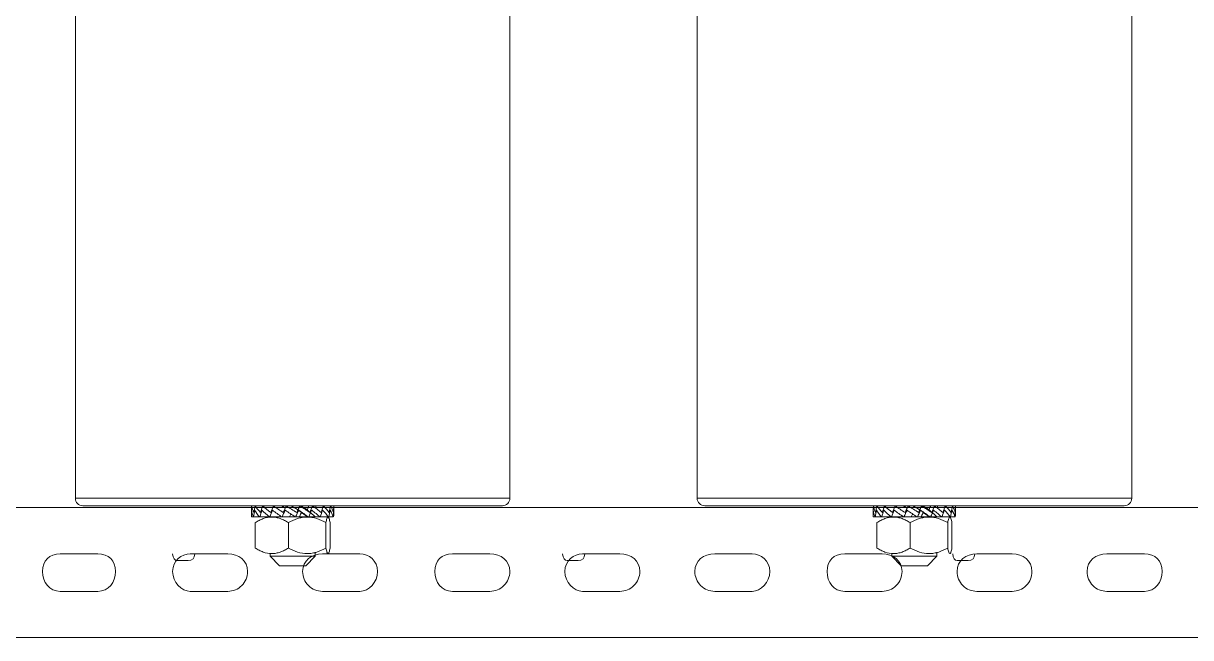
# Model space of a CAD drawing. Header units: millimetres. Extents: x 1004 to 59588, y 686 to 38112.
# Drawn here: x 44105.5 to 44417.1, y 36185.1 to 36349 of the extents above; entities that cross this region are included whole.
import ezdxf

# ---------------------------------------------------------------- set-up
doc = ezdxf.new("R2010")
doc.units = ezdxf.units.MM
doc.layers.add('PDF4_Geometry', color=7, linetype='Continuous')

msp = doc.modelspace()

# ---------------------------------------------------------------- linework, layer by layer
at = {"color": 7, "linetype": 'Continuous', "lineweight": 15}
for p, q in [((44119.36, 36483.8), (44119.36, 36222.3)), ((44235.36, 36222.3), (44235.36, 36483.8)), ((44285.36, 36483.8), (44285.36, 36222.3)), ((44401.36, 36222.3), (44401.36, 36483.8)), ((44121.36, 36220.3), (44233.36, 36220.3)), ((44167.17, 36220.3), (44166.41, 36220.25)), ((44168.08, 36220.3), (44167.34, 36220.25)), ((44170, 36220.3), (44169.36, 36220.25)), ((44172.72, 36220.3), (44172.24, 36220.25)), ((44175.94, 36220.3), (44175.68, 36220.25)), ((44179.3, 36220.25), (44179.32, 36220.3)), ((44182.48, 36220.3), (44182.71, 36220.25)), ((44185.09, 36220.3), (44185.54, 36220.25)), ((44186.86, 36220.3), (44187.49, 36220.25)), ((44187.6, 36220.3), (44188.34, 36220.25)), ((44287.36, 36220.3), (44399.36, 36220.3)), ((44333.17, 36220.3), (44332.41, 36220.25)), ((44334.08, 36220.3), (44333.34, 36220.25)), ((44336, 36220.3), (44335.36, 36220.25)), ((44338.72, 36220.3), (44338.24, 36220.25)), ((44341.94, 36220.3), (44341.68, 36220.25)), ((44345.3, 36220.25), (44345.32, 36220.3)), ((44348.48, 36220.3), (44348.71, 36220.25)), ((44351.09, 36220.3), (44351.54, 36220.25)), ((44352.86, 36220.3), (44353.49, 36220.25)), ((44353.6, 36220.3), (44354.34, 36220.25)), ((44166.36, 36218.62), (44166.36, 36217.53)), ((44166.9, 36217.3), (44166.36, 36217.3)), ((44166.9, 36217.3), (44166.93, 36217.3)), ((44168.56, 36217.3), (44166.93, 36217.3)), ((44168.56, 36217.3), (44168.62, 36217.3)), ((44171.18, 36217.3), (44168.62, 36217.3)), ((44171.18, 36217.3), (44171.26, 36217.3)), ((44173.96, 36217.3), (44171.26, 36217.3)), ((44174.47, 36217.3), (44174.56, 36217.3)), ((44176.5, 36217.3), (44174.56, 36217.3)), ((44178.07, 36217.3), (44178.17, 36217.3)), ((44179.12, 36217.3), (44178.17, 36217.3)), ((44178.82, 36219.3), (44178.49, 36218.5)), ((44178.82, 36219.3), (44178.62, 36219.3)), ((44178.82, 36219.3), (44178.82, 36219.3)), ((44179.94, 36218.3), (44179.01, 36219.1)), ((44179.61, 36218.3), (44179.94, 36218.3)), ((44179.99, 36218.3), (44179.94, 36218.3)), ((44181.17, 36219.3), (44181.12, 36219.3)), ((44181.17, 36219.3), (44181.98, 36218.5)), ((44181.3, 36219.3), (44181.17, 36219.3)), ((44181.41, 36217.3), (44181.6, 36217.3)), ((44181.6, 36217.3), (44181.69, 36217.3)), ((44182.3, 36218.3), (44182.11, 36218.3)), ((44183.36, 36217.3), (44183.36, 36217.37)), ((44183.43, 36217.3), (44184.67, 36217.3)), ((44184.67, 36217.3), (44184.74, 36217.3)), ((44184.8, 36217.3), (44186.94, 36217.3)), ((44186.94, 36217.3), (44186.99, 36217.3)), ((44186.99, 36217.3), (44188.18, 36217.3)), ((44188.18, 36217.3), (44188.2, 36217.3)), ((44188.36, 36218.37), (44188.36, 36219.75)), ((44332.36, 36218.62), (44332.36, 36217.53)), ((44332.9, 36217.3), (44332.36, 36217.3)), ((44332.9, 36217.3), (44332.93, 36217.3)), ((44334.56, 36217.3), (44332.93, 36217.3)), ((44334.56, 36217.3), (44334.62, 36217.3)), ((44337.18, 36217.3), (44334.62, 36217.3)), ((44337.18, 36217.3), (44337.26, 36217.3)), ((44339.96, 36217.3), (44337.26, 36217.3)), ((44340.47, 36217.3), (44340.56, 36217.3)), ((44342.5, 36217.3), (44340.56, 36217.3)), ((44344.07, 36217.3), (44344.17, 36217.3)), ((44345.12, 36217.3), (44344.17, 36217.3)), ((44344.82, 36219.3), (44344.49, 36218.5)), ((44344.82, 36219.3), (44344.62, 36219.3)), ((44344.82, 36219.3), (44344.82, 36219.3)), ((44345.94, 36218.3), (44345.01, 36219.1)), ((44345.61, 36218.3), (44345.94, 36218.3)), ((44345.99, 36218.3), (44345.94, 36218.3)), ((44347.17, 36219.3), (44347.12, 36219.3)), ((44347.17, 36219.3), (44347.98, 36218.5)), ((44347.3, 36219.3), (44347.17, 36219.3)), ((44347.41, 36217.3), (44347.6, 36217.3)), ((44347.6, 36217.3), (44347.69, 36217.3)), ((44348.3, 36218.3), (44348.11, 36218.3)), ((44349.36, 36217.3), (44349.36, 36217.37)), ((44349.43, 36217.3), (44350.67, 36217.3)), ((44350.67, 36217.3), (44350.74, 36217.3)), ((44350.8, 36217.3), (44352.94, 36217.3)), ((44352.94, 36217.3), (44352.99, 36217.3)), ((44352.99, 36217.3), (44354.18, 36217.3)), ((44354.18, 36217.3), (44354.2, 36217.3)), ((44354.36, 36218.37), (44354.36, 36219.75)), ((44167.35, 36209), (44167.35, 36215.8)), ((44176.23, 36209), (44176.23, 36215.8)), ((44186.24, 36209), (44186.24, 36215.8)), ((44187.38, 36209), (44187.38, 36215.8)), ((44333.35, 36209), (44333.35, 36215.8)), ((44342.23, 36209), (44342.23, 36215.8)), ((44352.24, 36209), (44352.24, 36215.8)), ((44353.38, 36209), (44353.38, 36215.8)), ((44171.36, 36207.59), (44171.36, 36206.8)), ((44183.36, 36206.8), (44183.36, 36207.88)), ((44337.36, 36207.59), (44337.36, 36206.8)), ((44349.36, 36206.8), (44349.36, 36207.88)), ((44171.36, 36206.8), (44173.86, 36204.3)), ((44171.36, 36206.8), (44177.36, 36206.8)), ((44177.36, 36206.8), (44183.36, 36206.8)), ((44180.86, 36204.3), (44183.36, 36206.8)), ((44337.36, 36206.8), (44339.86, 36204.3)), ((44337.36, 36206.8), (44343.36, 36206.8)), ((44343.36, 36206.8), (44349.36, 36206.8)), ((44346.86, 36204.3), (44349.36, 36206.8)), ((44177.36, 36204.3), (44173.86, 36204.3)), ((44180.86, 36204.3), (44177.36, 36204.3)), ((44343.36, 36204.3), (44339.86, 36204.3)), ((44346.86, 36204.3), (44343.36, 36204.3))]:
    msp.add_line(p, q, dxfattribs=at)
at = {"color": 8, "linetype": 'Continuous', "lineweight": 15}
for p, q in [((44119.36, 36222.3), (44235.36, 36222.3)), ((44285.36, 36222.3), (44401.36, 36222.3)), ((44174.47, 36217.3), (44173.96, 36217.3)), ((44177.36, 36217.3), (44176.5, 36217.3)), ((44178.17, 36217.3), (44177.36, 36217.3)), ((44181.41, 36217.3), (44179.12, 36217.3)), ((44183.36, 36217.3), (44181.69, 36217.3)), ((44340.47, 36217.3), (44339.96, 36217.3)), ((44343.36, 36217.3), (44342.5, 36217.3)), ((44344.17, 36217.3), (44343.36, 36217.3)), ((44347.41, 36217.3), (44345.12, 36217.3)), ((44349.36, 36217.3), (44347.69, 36217.3))]:
    msp.add_line(p, q, dxfattribs=at)
at = {"color": 7, "linetype": 'Continuous', "lineweight": 15}
for centre, start, end in [((44121.36, 36222.3), 180, 270), ((44233.36, 36222.3), 270, 0), ((44287.36, 36222.3), 180, 270), ((44399.36, 36222.3), 270, 0)]:
    msp.add_arc(centre, 2, start, end, dxfattribs=at)
for centre, major_axis, ratio, start_param, end_param in [((44177.36, 36216.38), (-0.97, 23.69), 0.462571, 1.387682, 1.462394), ((44177.36, 36222.38), (10.88, 2.53), 0.650729, 3.085785, 3.341767), ((44177.36, 36216.38), (3.53, 23.64), 0.44068, 1.472425, 1.547137), ((44177.36, 36222.38), (10.93, -1.86), 0.666221, 3.679966, 3.935948), ((44177.36, 36216.38), (7.08, 23.56), 0.357529, 1.513679, 1.588391), ((44177.36, 36222.38), (10.69, -4.89), 0.534402, 4.137246, 4.393228), ((44177.36, 36216.38), (9.37, 23.58), 0.244422, 1.5035, 1.578212), ((44177.36, 36222.38), (10.74, -6.38), 0.369196, 4.444154, 4.700136), ((44177.36, 36222.38), (7.81, -4.64), 0.369196, 4.547592, 4.680327), ((44177.36, 36216.38), (10.62, 23.66), 0.121034, 1.460973, 1.535685), ((44177.36, 36222.38), (10.9, -7.17), 0.207486, 4.694514, 4.950496), ((44177.36, 36222.38), (7.93, -5.21), 0.207486, 4.797952, 5.006247), ((44177.36, 36216.38), (11, 23.69), 0.004998, 4.804107, 4.878819), ((44177.36, 36216.38), (8, 17.23), 0.004998, 4.884961, 4.944187), ((44177.36, 36222.38), (10.99, -7.5), 0.051515, 4.924691, 5.180673), ((44177.36, 36222.38), (8, -5.45), 0.051515, 5.02813, 5.236425), ((44177.36, 36216.38), (7.68, 17.2), 0.130947, 4.941014, 5.00024), ((44177.36, 36216.38), (10.56, 23.65), 0.130947, 4.860161, 4.934873), ((44177.36, 36222.38), (10.97, -7.43), 0.102808, 0.876437, 1.132419), ((44177.36, 36216.38), (6.71, 17.15), 0.253909, 5.004262, 5.040937), ((44177.36, 36216.38), (9.23, 23.57), 0.253909, 4.900857, 4.975569), ((44177.36, 36222.38), (10.85, -6.97), 0.260346, 0.641847, 0.897829), ((44177.36, 36216.38), (6.84, 23.56), 0.365569, 4.907577, 4.982289), ((44177.36, 36222.38), (10.7, -5.99), 0.424161, 0.378648, 0.63463), ((44177.36, 36216.38), (3.2, 23.65), 0.445047, 4.861914, 4.936626), ((44177.36, 36222.38), (10.73, -4.12), 0.585963, 0.221107, 0.291933), ((44343.36, 36216.38), (-0.97, 23.69), 0.462571, 1.387682, 1.462394), ((44343.36, 36222.38), (10.88, 2.53), 0.650729, 3.085785, 3.341767), ((44343.36, 36216.38), (3.53, 23.64), 0.44068, 1.472425, 1.547137), ((44343.36, 36222.38), (10.93, -1.86), 0.666221, 3.679966, 3.935948), ((44343.36, 36216.38), (7.08, 23.56), 0.357529, 1.513679, 1.588391), ((44343.36, 36222.38), (10.69, -4.89), 0.534402, 4.137246, 4.393228), ((44343.36, 36216.38), (9.37, 23.58), 0.244422, 1.5035, 1.578212), ((44343.36, 36222.38), (10.74, -6.38), 0.369196, 4.444154, 4.700136), ((44343.36, 36222.38), (7.81, -4.64), 0.369196, 4.547592, 4.680327), ((44343.36, 36216.38), (10.62, 23.66), 0.121034, 1.460973, 1.535685), ((44343.36, 36222.38), (10.9, -7.17), 0.207486, 4.694514, 4.950496), ((44343.36, 36222.38), (7.93, -5.21), 0.207486, 4.797952, 5.006247), ((44343.36, 36216.38), (11, 23.69), 0.004998, 4.804107, 4.878819), ((44343.36, 36216.38), (8, 17.23), 0.004998, 4.884961, 4.944187), ((44343.36, 36222.38), (10.99, -7.5), 0.051515, 4.924691, 5.180673), ((44343.36, 36222.38), (8, -5.45), 0.051515, 5.02813, 5.236425), ((44343.36, 36216.38), (7.68, 17.2), 0.130947, 4.941014, 5.00024), ((44343.36, 36216.38), (10.56, 23.65), 0.130947, 4.860161, 4.934873), ((44343.36, 36222.38), (10.97, -7.43), 0.102808, 0.876437, 1.132419), ((44343.36, 36216.38), (6.71, 17.15), 0.253909, 5.004262, 5.040937), ((44343.36, 36216.38), (9.23, 23.57), 0.253909, 4.900857, 4.975569), ((44343.36, 36222.38), (10.85, -6.97), 0.260346, 0.641847, 0.897829), ((44343.36, 36216.38), (6.84, 23.56), 0.365569, 4.907577, 4.982289), ((44343.36, 36222.38), (10.7, -5.99), 0.424161, 0.378648, 0.63463), ((44343.36, 36216.38), (3.2, 23.65), 0.445047, 4.861914, 4.936626), ((44343.36, 36222.38), (10.73, -4.12), 0.585963, 0.221107, 0.291933), ((44177.36, 36208.14), (-4.77, 25.51), 0.388584, 1.055072, 1.131763), ((44177.36, 36222.38), (10.68, 5.21), 0.507032, 2.863877, 2.918687), ((44177.36, 36219.8), (11, 0.37), 0.685063, 3.186016, 3.431251), ((44177.36, 36208.14), (-0.61, 25.57), 0.429464, 1.117355, 1.194046), ((44177.36, 36219.8), (10.77, -3.69), 0.610921, 3.745987, 3.991223), ((44177.36, 36208.14), (3.71, 25.53), 0.405564, 1.186526, 1.263216), ((44177.36, 36219.8), (10.68, -5.79), 0.45197, 4.110568, 4.355804), ((44177.36, 36208.14), (7.15, 25.47), 0.32812, 1.219516, 1.296207), ((44177.36, 36219.8), (10.82, -6.87), 0.28687, 4.381119, 4.626355), ((44177.36, 36208.14), (5.2, 18.52), 0.32812, 1.121369, 1.147484), ((44177.36, 36208.14), (9.42, 25.49), 0.222582, 1.20972, 1.286411), ((44177.36, 36219.8), (10.96, -7.41), 0.128158, 4.618016, 4.863251), ((44177.36, 36208.14), (6.85, 18.54), 0.222582, 1.088738, 1.137688), ((44177.36, 36208.14), (10.66, 25.55), 0.106123, 1.17186, 1.248551), ((44177.36, 36219.8), (11, -7.54), 0.026565, 1.19389, 1.439126), ((44177.36, 36208.14), (7.75, 18.58), 0.106123, 1.036881, 1.099828), ((44177.36, 36219.8), (8, -5.48), 0.026565, 1.058376, 1.254644), ((44177.36, 36208.14), (10.99, 25.57), 0.013567, 5.084717, 5.161408), ((44177.36, 36219.8), (7.94, -5.29), 0.182153, 0.830252, 1.02652), ((44177.36, 36219.8), (10.92, -7.28), 0.182153, 0.965766, 1.211002), ((44177.36, 36208.14), (10.46, 25.54), 0.132908, 5.133286, 5.209977), ((44177.36, 36219.8), (10.77, -6.58), 0.343085, 0.720877, 0.966113), ((44177.36, 36208.14), (9.01, 25.48), 0.247824, 5.166278, 5.242969), ((44177.36, 36219.8), (10.67, -5.23), 0.50917, 0.428156, 0.673391), ((44177.36, 36208.14), (6.48, 25.48), 0.348941, 5.167401, 5.244092), ((44177.36, 36219.8), (10.88, -2.53), 0.65343, 0.003678, 0.248914), ((44343.36, 36208.14), (-4.77, 25.51), 0.388584, 1.055072, 1.131763), ((44343.36, 36222.38), (10.68, 5.21), 0.507032, 2.863877, 2.918687), ((44343.36, 36219.8), (11, 0.37), 0.685063, 3.186016, 3.431251), ((44343.36, 36208.14), (-0.61, 25.57), 0.429464, 1.117355, 1.194046), ((44343.36, 36219.8), (10.77, -3.69), 0.610921, 3.745987, 3.991223), ((44343.36, 36208.14), (3.71, 25.53), 0.405564, 1.186526, 1.263216), ((44343.36, 36219.8), (10.68, -5.79), 0.45197, 4.110568, 4.355804), ((44343.36, 36208.14), (7.15, 25.47), 0.32812, 1.219516, 1.296207), ((44343.36, 36219.8), (10.82, -6.87), 0.28687, 4.381119, 4.626355), ((44343.36, 36208.14), (5.2, 18.52), 0.32812, 1.121369, 1.147484), ((44343.36, 36208.14), (9.42, 25.49), 0.222582, 1.20972, 1.286411), ((44343.36, 36219.8), (10.96, -7.41), 0.128158, 4.618016, 4.863251), ((44343.36, 36208.14), (6.85, 18.54), 0.222582, 1.088738, 1.137688), ((44343.36, 36208.14), (10.66, 25.55), 0.106123, 1.17186, 1.248551), ((44343.36, 36219.8), (11, -7.54), 0.026565, 1.19389, 1.439126), ((44343.36, 36208.14), (7.75, 18.58), 0.106123, 1.036881, 1.099828), ((44343.36, 36219.8), (8, -5.48), 0.026565, 1.058376, 1.254644), ((44343.36, 36208.14), (10.99, 25.57), 0.013567, 5.084717, 5.161408), ((44343.36, 36219.8), (7.94, -5.29), 0.182153, 0.830252, 1.02652), ((44343.36, 36219.8), (10.92, -7.28), 0.182153, 0.965766, 1.211002), ((44343.36, 36208.14), (10.46, 25.54), 0.132908, 5.133286, 5.209977), ((44343.36, 36219.8), (10.77, -6.58), 0.343085, 0.720877, 0.966113), ((44343.36, 36208.14), (9.01, 25.48), 0.247824, 5.166278, 5.242969), ((44343.36, 36219.8), (10.67, -5.23), 0.50917, 0.428156, 0.673391), ((44343.36, 36208.14), (6.48, 25.48), 0.348941, 5.167401, 5.244092), ((44343.36, 36219.8), (10.88, -2.53), 0.65343, 0.003678, 0.248914)]:
    msp.add_ellipse(centre, major_axis=major_axis, ratio=ratio, start_param=start_param, end_param=end_param, dxfattribs=at)
for points, knots in [([(44176.23, 36215.8), (44175.88, 36216.01), (44175.53, 36216.21), (44174.81, 36216.57), (44174.44, 36216.73), (44173.7, 36216.99), (44173.33, 36217.09), (44172.75, 36217.2), (44172.56, 36217.23), (44172.18, 36217.26), (44171.98, 36217.27), (44171, 36217.27), (44170.24, 36217.12), (44169.13, 36216.73), (44168.76, 36216.57), (44168.04, 36216.21), (44167.69, 36216.01), (44167.35, 36215.8)], [0, 0, 0, 0, 0.125, 0.125, 0.25, 0.25, 0.375, 0.375, 0.4375, 0.4375, 0.5, 0.5, 0.75, 0.75, 0.875, 0.875, 1, 1, 1, 1]), ([(44176.23, 36215.8), (44177.01, 36216.23), (44177.81, 36216.59), (44179.05, 36216.98), (44179.48, 36217.09), (44180.34, 36217.23), (44180.78, 36217.27), (44182.09, 36217.27), (44182.95, 36217.13), (44184.65, 36216.6), (44185.46, 36216.23), (44186.24, 36215.8)], [0, 0, 0, 0, 0.25, 0.25, 0.375, 0.375, 0.5, 0.5, 0.75, 0.75, 1, 1, 1, 1]), ([(44186.24, 36215.8), (44186.33, 36216.23), (44186.42, 36216.59), (44186.57, 36216.98), (44186.61, 36217.09), (44186.71, 36217.23), (44186.76, 36217.27), (44186.91, 36217.27), (44187.01, 36217.13), (44187.2, 36216.6), (44187.29, 36216.23), (44187.38, 36215.8)], [0, 0, 0, 0, 0.25, 0.25, 0.375, 0.375, 0.5, 0.5, 0.75, 0.75, 1, 1, 1, 1]), ([(44342.23, 36215.8), (44341.88, 36216.01), (44341.53, 36216.21), (44340.81, 36216.57), (44340.44, 36216.73), (44339.7, 36216.99), (44339.33, 36217.09), (44338.75, 36217.2), (44338.56, 36217.23), (44338.18, 36217.26), (44337.98, 36217.27), (44337, 36217.27), (44336.24, 36217.12), (44335.13, 36216.73), (44334.76, 36216.57), (44334.04, 36216.21), (44333.69, 36216.01), (44333.35, 36215.8)], [0, 0, 0, 0, 0.125, 0.125, 0.25, 0.25, 0.375, 0.375, 0.4375, 0.4375, 0.5, 0.5, 0.75, 0.75, 0.875, 0.875, 1, 1, 1, 1]), ([(44342.23, 36215.8), (44343.01, 36216.23), (44343.81, 36216.59), (44345.05, 36216.98), (44345.48, 36217.09), (44346.34, 36217.23), (44346.78, 36217.27), (44348.09, 36217.27), (44348.95, 36217.13), (44350.65, 36216.6), (44351.46, 36216.23), (44352.24, 36215.8)], [0, 0, 0, 0, 0.25, 0.25, 0.375, 0.375, 0.5, 0.5, 0.75, 0.75, 1, 1, 1, 1]), ([(44352.24, 36215.8), (44352.33, 36216.23), (44352.42, 36216.59), (44352.57, 36216.98), (44352.61, 36217.09), (44352.71, 36217.23), (44352.76, 36217.27), (44352.91, 36217.27), (44353.01, 36217.13), (44353.2, 36216.6), (44353.29, 36216.23), (44353.38, 36215.8)], [0, 0, 0, 0, 0.25, 0.25, 0.375, 0.375, 0.5, 0.5, 0.75, 0.75, 1, 1, 1, 1]), ([(44176.23, 36209), (44175.88, 36208.79), (44175.53, 36208.59), (44174.81, 36208.23), (44174.44, 36208.07), (44173.7, 36207.81), (44173.33, 36207.71), (44172.75, 36207.6), (44172.56, 36207.58), (44172.18, 36207.54), (44171.98, 36207.53), (44171, 36207.53), (44170.24, 36207.68), (44169.13, 36208.07), (44168.76, 36208.23), (44168.04, 36208.59), (44167.69, 36208.79), (44167.35, 36209)], [0, 0, 0, 0, 0.125, 0.125, 0.25, 0.25, 0.375, 0.375, 0.4375, 0.4375, 0.5, 0.5, 0.75, 0.75, 0.875, 0.875, 1, 1, 1, 1]), ([(44186.24, 36209), (44185.46, 36208.57), (44184.66, 36208.21), (44183.42, 36207.82), (44183, 36207.71), (44182.14, 36207.57), (44181.69, 36207.53), (44180.38, 36207.53), (44179.52, 36207.67), (44177.83, 36208.2), (44177.01, 36208.57), (44176.23, 36209)], [0, 0, 0, 0, 0.25, 0.25, 0.375, 0.375, 0.5, 0.5, 0.75, 0.75, 1, 1, 1, 1]), ([(44187.38, 36209), (44187.29, 36208.57), (44187.2, 36208.21), (44187.06, 36207.82), (44187.01, 36207.71), (44186.91, 36207.57), (44186.86, 36207.53), (44186.72, 36207.53), (44186.62, 36207.67), (44186.43, 36208.2), (44186.33, 36208.57), (44186.24, 36209)], [0, 0, 0, 0, 0.25, 0.25, 0.375, 0.375, 0.5, 0.5, 0.75, 0.75, 1, 1, 1, 1]), ([(44342.23, 36209), (44341.88, 36208.79), (44341.53, 36208.59), (44340.81, 36208.23), (44340.44, 36208.07), (44339.7, 36207.81), (44339.33, 36207.71), (44338.75, 36207.6), (44338.56, 36207.58), (44338.18, 36207.54), (44337.98, 36207.53), (44337, 36207.53), (44336.24, 36207.68), (44335.13, 36208.07), (44334.76, 36208.23), (44334.04, 36208.59), (44333.69, 36208.79), (44333.35, 36209)], [0, 0, 0, 0, 0.125, 0.125, 0.25, 0.25, 0.375, 0.375, 0.4375, 0.4375, 0.5, 0.5, 0.75, 0.75, 0.875, 0.875, 1, 1, 1, 1]), ([(44352.24, 36209), (44351.46, 36208.57), (44350.66, 36208.21), (44349.42, 36207.82), (44349, 36207.71), (44348.14, 36207.57), (44347.69, 36207.53), (44346.38, 36207.53), (44345.52, 36207.67), (44343.83, 36208.2), (44343.01, 36208.57), (44342.23, 36209)], [0, 0, 0, 0, 0.25, 0.25, 0.375, 0.375, 0.5, 0.5, 0.75, 0.75, 1, 1, 1, 1]), ([(44353.38, 36209), (44353.29, 36208.57), (44353.2, 36208.21), (44353.06, 36207.82), (44353.01, 36207.71), (44352.91, 36207.57), (44352.86, 36207.53), (44352.72, 36207.53), (44352.62, 36207.67), (44352.43, 36208.2), (44352.33, 36208.57), (44352.24, 36209)], [0, 0, 0, 0, 0.25, 0.25, 0.375, 0.375, 0.5, 0.5, 0.75, 0.75, 1, 1, 1, 1])]:
    msp.add_open_spline(points, degree=3, knots=knots, dxfattribs=at)
at = {"layer": 'PDF4_Geometry', "lineweight": 0}
msp.add_lwpolyline([(44031.8, 36185.1), (44803.57, 36185.1), (44803.57, 36219.8), (44031.8, 36219.8)], close=True, dxfattribs=at)
for points in [[(44115.33, 36207.45), (44125.33, 36207.45)], [(44125.33, 36207.45), (44125.33, 36207.45)], [(44146.51, 36205.69), (44149.45, 36205.69)], [(44150.04, 36207.45), (44160.04, 36207.45)], [(44160.04, 36207.45), (44160.04, 36207.45)], [(44185.33, 36207.45), (44195.33, 36207.45)], [(44195.33, 36207.45), (44195.33, 36207.45)], [(44220.04, 36207.45), (44230.04, 36207.45)], [(44230.04, 36207.45), (44230.04, 36207.45)], [(44250.63, 36205.69), (44253.57, 36205.69)], [(44254.74, 36207.45), (44264.74, 36207.45)], [(44264.74, 36207.45), (44264.74, 36207.45)], [(44290.04, 36207.45), (44300.04, 36207.45)], [(44300.04, 36207.45), (44300.04, 36207.45)], [(44324.74, 36207.45), (44334.74, 36207.45)], [(44334.74, 36207.45), (44334.74, 36207.45)], [(44354.74, 36205.69), (44357.69, 36205.69)], [(44360.04, 36207.45), (44369.45, 36207.45)], [(44369.45, 36207.45), (44369.45, 36207.45)], [(44394.74, 36207.45), (44404.74, 36207.45)], [(44404.74, 36207.45), (44404.74, 36207.45)], [(44115.33, 36197.45), (44125.33, 36197.45)]]:
    msp.add_lwpolyline(points, dxfattribs=at)
for points in [[(44150.04, 36197.45), (44160.04, 36197.45, 0.416667), (44165.33, 36202.74)], [(44180.04, 36202.74, 0.416667), (44185.33, 36197.45), (44195.33, 36197.45)], [(44220.04, 36197.45), (44230.04, 36197.45, 0.416667), (44235.33, 36202.74)], [(44254.74, 36197.45), (44264.74, 36197.45, 0.416667), (44270.04, 36202.74)], [(44284.74, 36202.74, 0.416667), (44290.04, 36197.45), (44300.04, 36197.45)], [(44324.74, 36197.45), (44334.74, 36197.45, 0.416667), (44340.04, 36202.74)], [(44354.74, 36202.74, 0.416667), (44360.04, 36197.45), (44369.45, 36197.45, 0.416667), (44374.74, 36202.74)], [(44389.45, 36202.74, 0.416667), (44394.74, 36197.45), (44404.74, 36197.45)]]:
    msp.add_lwpolyline(points, format="xyb", dxfattribs=at)
for points in [[(44115.33, 36207.45), (44112.39, 36207.45), (44110.63, 36205.69), (44110.63, 36202.74)], [(44130.04, 36202.74), (44130.04, 36205.69), (44128.27, 36207.45), (44125.33, 36207.45)], [(44145.33, 36207.45), (44145.33, 36206.27), (44145.92, 36205.69), (44146.51, 36205.69)], [(44150.04, 36207.45), (44147.69, 36207.45), (44145.33, 36205.69), (44145.33, 36202.74)], [(44149.45, 36205.69), (44150.63, 36205.69), (44151.21, 36206.27), (44151.21, 36207.45)], [(44165.33, 36202.74), (44165.33, 36205.69), (44162.98, 36207.45), (44160.04, 36207.45)], [(44185.33, 36207.45), (44182.39, 36207.45), (44180.04, 36205.69), (44180.04, 36202.74)], [(44200.04, 36202.74), (44200.04, 36205.69), (44197.69, 36207.45), (44195.33, 36207.45)], [(44220.04, 36207.45), (44217.1, 36207.45), (44215.33, 36205.69), (44215.33, 36202.74)], [(44235.33, 36202.74), (44235.33, 36205.69), (44232.98, 36207.45), (44230.04, 36207.45)], [(44249.45, 36207.45), (44249.45, 36206.27), (44250.04, 36205.69), (44250.63, 36205.69)], [(44254.74, 36207.45), (44252.39, 36207.45), (44250.04, 36205.69), (44250.04, 36202.74)], [(44253.57, 36205.69), (44254.74, 36205.69), (44255.33, 36206.27), (44255.33, 36207.45)], [(44270.04, 36202.74), (44270.04, 36205.69), (44267.69, 36207.45), (44264.74, 36207.45)], [(44290.04, 36207.45), (44287.1, 36207.45), (44284.74, 36205.69), (44284.74, 36202.74)], [(44304.74, 36202.74), (44304.74, 36205.69), (44302.39, 36207.45), (44300.04, 36207.45)], [(44324.74, 36207.45), (44321.8, 36207.45), (44320.04, 36205.69), (44320.04, 36202.74)], [(44340.04, 36202.74), (44340.04, 36205.69), (44337.69, 36207.45), (44334.74, 36207.45)], [(44353.57, 36207.45), (44353.57, 36206.27), (44354.16, 36205.69), (44354.74, 36205.69)], [(44360.04, 36207.45), (44357.1, 36207.45), (44354.74, 36205.69), (44354.74, 36202.74)], [(44357.69, 36205.69), (44358.86, 36205.69), (44359.45, 36206.27), (44359.45, 36207.45)], [(44374.74, 36202.74), (44374.74, 36205.69), (44372.39, 36207.45), (44369.45, 36207.45)], [(44394.74, 36207.45), (44391.8, 36207.45), (44389.45, 36205.69), (44389.45, 36202.74)], [(44409.45, 36202.74), (44409.45, 36205.69), (44407.69, 36207.45), (44404.74, 36207.45)], [(44110.63, 36202.74), (44110.63, 36199.8), (44112.39, 36197.45), (44115.33, 36197.45)], [(44125.33, 36197.45), (44128.27, 36197.45), (44130.04, 36199.8), (44130.04, 36202.74)], [(44145.33, 36202.74), (44145.33, 36199.8), (44147.69, 36197.45), (44150.04, 36197.45)], [(44195.33, 36197.45), (44197.69, 36197.45), (44200.04, 36199.8), (44200.04, 36202.74)], [(44215.33, 36202.74), (44215.33, 36199.8), (44217.1, 36197.45), (44220.04, 36197.45)], [(44250.04, 36202.74), (44250.04, 36199.8), (44252.39, 36197.45), (44254.74, 36197.45)], [(44300.04, 36197.45), (44302.39, 36197.45), (44304.74, 36199.8), (44304.74, 36202.74)], [(44320.04, 36202.74), (44320.04, 36199.8), (44321.8, 36197.45), (44324.74, 36197.45)], [(44404.74, 36197.45), (44407.69, 36197.45), (44409.45, 36199.8), (44409.45, 36202.74)]]:
    msp.add_open_spline(points, degree=3, dxfattribs=at)

doc.saveas('drawing.dxf')
